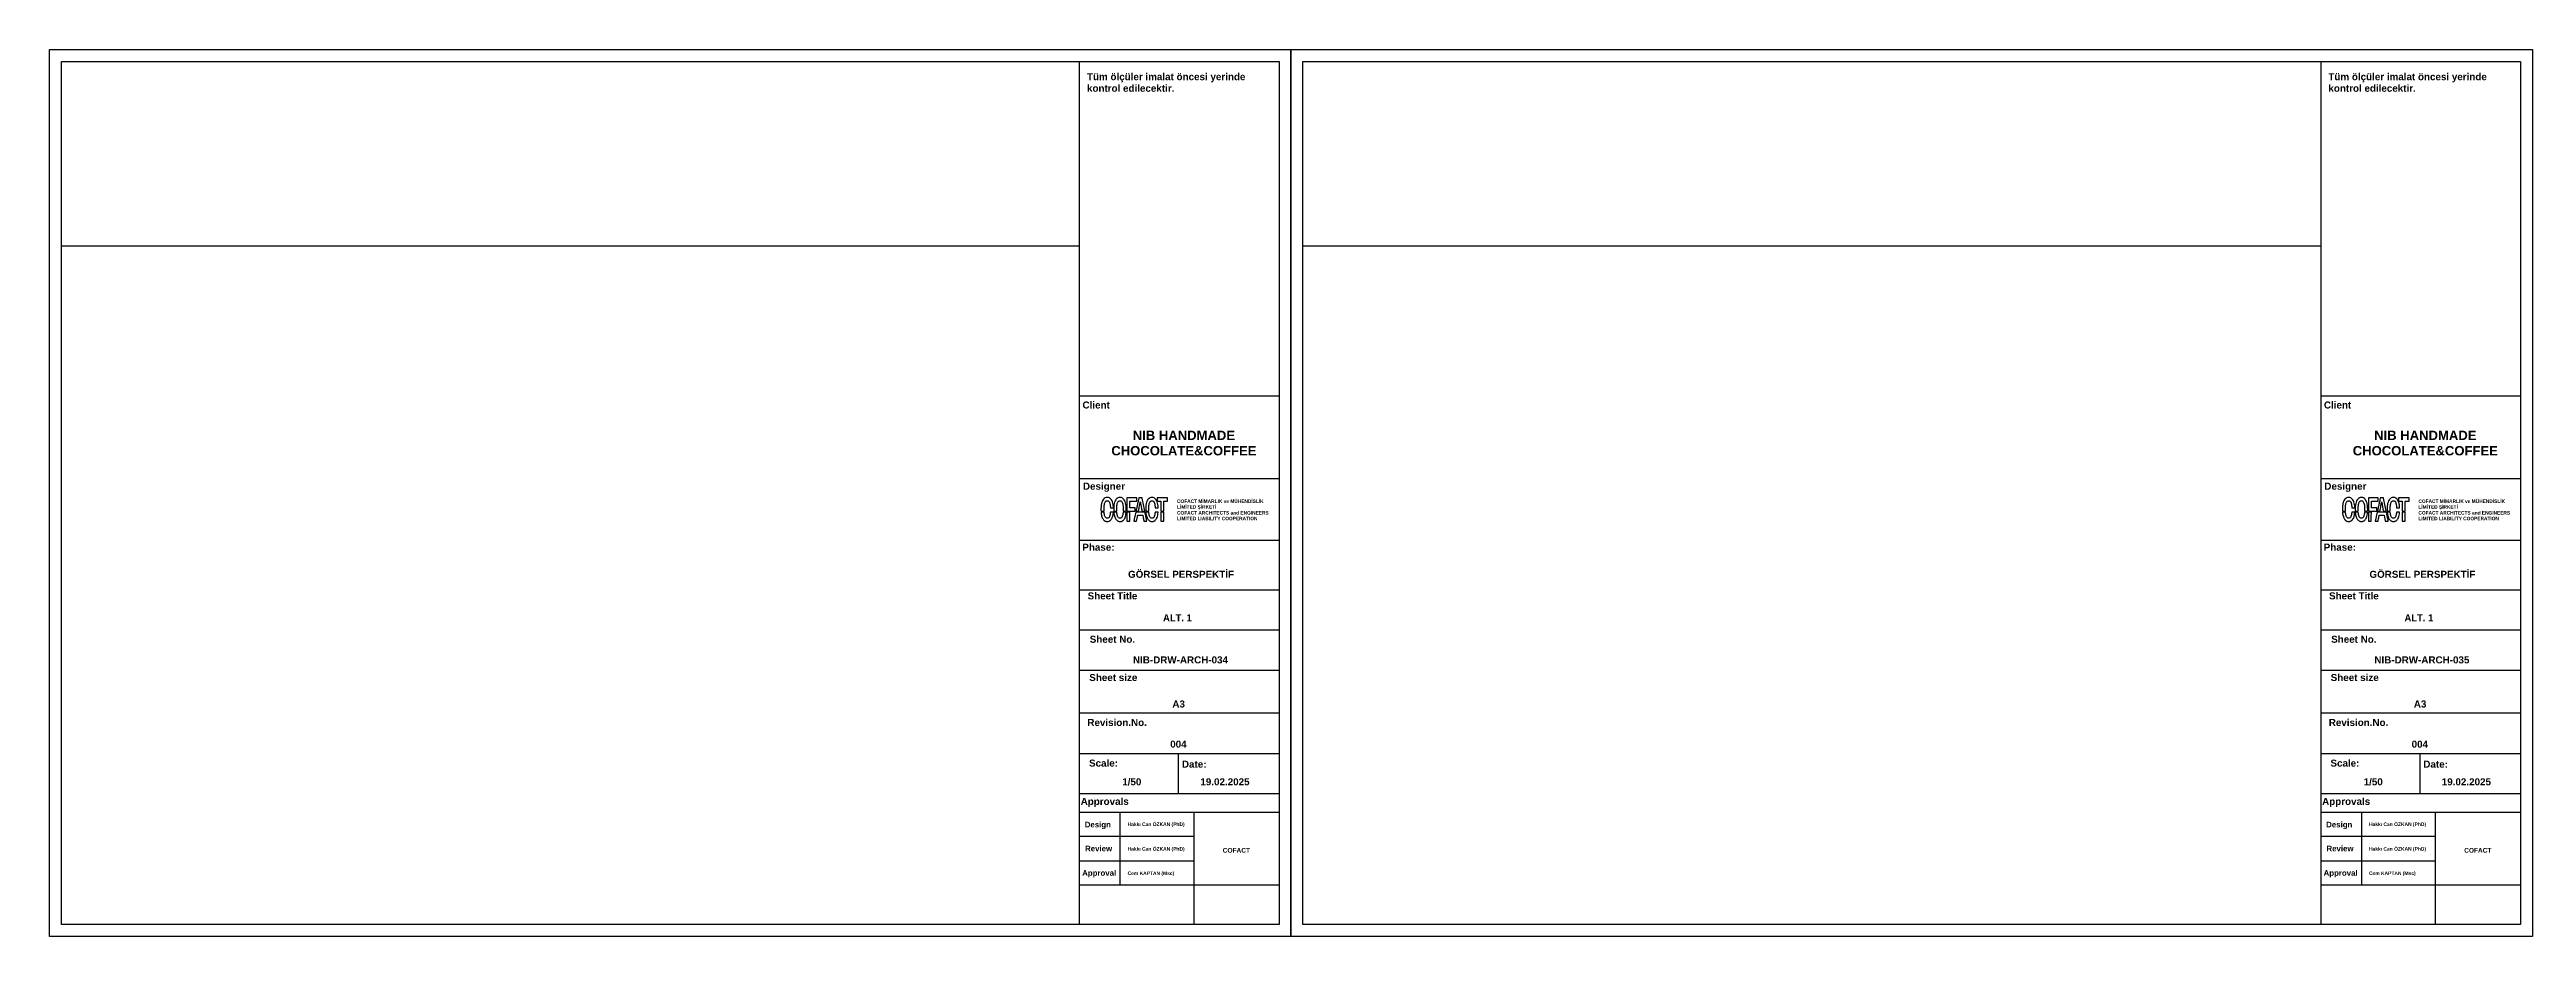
# Model space of a CAD drawing. Header units: millimetres. Extents: x 933584 to 974011, y 4545988 to 4553664.
# Drawn here: x 946711 to 950901, y 4546464 to 4547964 of the extents above; entities that cross this region are included whole.
import ezdxf

# ---------------------------------------------------------------- set-up
doc = ezdxf.new("R2010")
doc.units = ezdxf.units.MM
doc.layers.get('0').update_dxf_attribs({"color": 255})
doc.styles.add('Century Gothic_B_3', font='GOTHICB.TTF', dxfattribs={"height": 4})
picture_1 = doc.add_image_def('image1.png', size_in_pixel=(2560, 1707))
picture_2 = doc.add_image_def('image2.png', size_in_pixel=(2560, 1707))

msp = doc.modelspace()

# ---------------------------------------------------------------- linework, layer by layer
at = {"color": 0}
for p, q in [((948791.47, 4547377.52), (948453.42, 4547377.52)), ((948791.47, 4547377.52), (948453.42, 4547377.52)), ((950891.47, 4547377.52), (950553.42, 4547377.52)), ((950891.47, 4547377.52), (950553.42, 4547377.52)), ((948791.47, 4547237.54), (948453.42, 4547237.54)), ((948791.47, 4547237.54), (948453.42, 4547237.54)), ((948791.47, 4547237.54), (948453.42, 4547237.54)), ((948791.47, 4547237.54), (948453.42, 4547237.54)), ((950891.47, 4547237.54), (950553.42, 4547237.54)), ((950891.47, 4547237.54), (950553.42, 4547237.54)), ((950891.47, 4547237.54), (950553.42, 4547237.54)), ((950891.47, 4547237.54), (950553.42, 4547237.54)), ((948791.47, 4547133.48), (948453.42, 4547133.48)), ((950891.47, 4547133.48), (950553.42, 4547133.48)), ((948453.42, 4547050.2), (948791.47, 4547050.2)), ((950553.42, 4547050.2), (950891.47, 4547050.2)), ((948791.47, 4546981.8), (948453.42, 4546981.8)), ((950891.47, 4546981.8), (950553.42, 4546981.8)), ((948791.47, 4546913.84), (948453.42, 4546913.84)), ((950891.47, 4546913.84), (950553.42, 4546913.84)), ((948791.47, 4546841.62), (948453.42, 4546841.62)), ((950891.47, 4546841.62), (950553.42, 4546841.62)), ((948791.47, 4546772.61), (948453.42, 4546772.61)), ((948620.89, 4546772.61), (948620.89, 4546704.89)), ((950891.47, 4546772.61), (950553.42, 4546772.61)), ((950720.89, 4546772.61), (950720.89, 4546704.89)), ((948791.47, 4546704.89), (948453.42, 4546704.89)), ((950891.47, 4546704.89), (950553.42, 4546704.89)), ((948791.47, 4546673.56), (948453.42, 4546673.56)), ((948522.27, 4546673.56), (948522.27, 4546550.8)), ((948647.26, 4546673.56), (948647.26, 4546599.96)), ((950891.47, 4546673.56), (950553.42, 4546673.56)), ((950622.27, 4546673.56), (950622.27, 4546550.8)), ((950747.26, 4546673.56), (950747.26, 4546599.96)), ((948453.42, 4546633.42), (948647.26, 4546633.42)), ((950553.42, 4546633.42), (950747.26, 4546633.42)), ((948453.42, 4546591.71), (948647.26, 4546591.71)), ((948647.26, 4546599.96), (948647.26, 4546483.84)), ((950553.42, 4546591.71), (950747.26, 4546591.71)), ((950747.26, 4546599.96), (950747.26, 4546483.84)), ((948791.47, 4546550.8), (948453.42, 4546550.8)), ((950891.47, 4546550.8), (950553.42, 4546550.8))]:
    msp.add_line(p, q, dxfattribs=at)
for points in [[(946711.47, 4547963.85), (948811.47, 4547963.85), (948811.47, 4546463.85), (946711.47, 4546463.85)], [(948811.47, 4547963.85), (950911.47, 4547963.85), (950911.47, 4546463.85), (948811.47, 4546463.85)], [(946731.47, 4547943.85), (948791.47, 4547943.85), (948791.47, 4546483.85), (946731.47, 4546483.85)], [(948831.47, 4547943.85), (950891.47, 4547943.85), (950891.47, 4546483.85), (948831.47, 4546483.85)], [(948534.1, 4547194.48), (948534.1, 4547183.34), (948541.16, 4547183.34), (948548.22, 4547183.34), (948548.22, 4547185.98), (948548.22, 4547188.61), (948543.64, 4547188.61), (948539.07, 4547188.61), (948539.07, 4547194.43), (948539.07, 4547200.24), (948544.79, 4547200.24), (948550.5, 4547200.24), (948550.5, 4547202.93), (948550.5, 4547205.61), (948542.3, 4547205.61), (948534.1, 4547205.61)], [(948584.91, 4547202.78), (948584.91, 4547199.95), (948588.14, 4547199.95), (948591.37, 4547199.95), (948591.37, 4547191.64), (948591.37, 4547183.34), (948593.86, 4547183.34), (948596.34, 4547183.34), (948596.34, 4547191.64), (948596.34, 4547199.95), (948599.62, 4547199.95), (948602.9, 4547199.95), (948602.9, 4547202.78), (948602.9, 4547205.61), (948593.91, 4547205.61), (948584.91, 4547205.61)], [(950634.1, 4547194.48), (950634.1, 4547183.34), (950641.16, 4547183.34), (950648.22, 4547183.34), (950648.22, 4547185.98), (950648.22, 4547188.61), (950643.64, 4547188.61), (950639.07, 4547188.61), (950639.07, 4547194.43), (950639.07, 4547200.24), (950644.79, 4547200.24), (950650.5, 4547200.24), (950650.5, 4547202.93), (950650.5, 4547205.61), (950642.3, 4547205.61), (950634.1, 4547205.61)], [(950684.91, 4547202.78), (950684.91, 4547199.95), (950688.14, 4547199.95), (950691.37, 4547199.95), (950691.37, 4547191.64), (950691.37, 4547183.34), (950693.86, 4547183.34), (950696.34, 4547183.34), (950696.34, 4547191.64), (950696.34, 4547199.95), (950699.62, 4547199.95), (950702.9, 4547199.95), (950702.9, 4547202.78), (950702.9, 4547205.61), (950693.91, 4547205.61), (950684.91, 4547205.61)], [(948534.1, 4547173.84), (948534.1, 4547166.34), (948536.56, 4547166.36), (948539.02, 4547166.39), (948539.04, 4547173.87), (948539.07, 4547181.35), (948536.58, 4547181.35), (948534.1, 4547181.35)], [(948591.39, 4547173.87), (948591.42, 4547166.39), (948593.88, 4547166.36), (948596.34, 4547166.33), (948596.34, 4547173.84), (948596.34, 4547181.35), (948593.86, 4547181.35), (948591.37, 4547181.35)], [(950634.1, 4547173.84), (950634.1, 4547166.34), (950636.56, 4547166.36), (950639.02, 4547166.39), (950639.04, 4547173.87), (950639.07, 4547181.35), (950636.58, 4547181.35), (950634.1, 4547181.35)], [(950691.39, 4547173.87), (950691.42, 4547166.39), (950693.88, 4547166.36), (950696.34, 4547166.33), (950696.34, 4547173.84), (950696.34, 4547181.35), (950693.86, 4547181.35), (950691.37, 4547181.35)]]:
    msp.add_lwpolyline(points, close=True, dxfattribs=at)
for points in [[(948453.42, 4547943.86), (948453.42, 4546483.85)], [(950553.42, 4547943.86), (950553.42, 4546483.85)]]:
    msp.add_lwpolyline(points, dxfattribs=at)
for points in [[(948498.75, 4547206.1, 0.11064), (948495.65, 4547204.6, 0.089568), (948493.2, 4547201.82, 0.069833), (948491.45, 4547197.7, 0.037138), (948490.4, 4547192.26, 0.013582), (948490.25, 4547190.61, 0.005436), (948490.14, 4547188.34, 0.005261), (948490.08, 4547186.12, 0.017635), (948490.1, 4547184.66), (948490.17, 4547183.34), (948492.72, 4547183.34), (948495.27, 4547183.34), (948495.28, 4547186.35, -0.01557), (948495.44, 4547190.77, -0.027157), (948495.88, 4547194.4, -0.033018), (948496.57, 4547197.25, -0.079442), (948497.55, 4547199.19, -0.009072), (948497.84, 4547199.58, -0.030827), (948498.05, 4547199.82, -0.031813), (948498.29, 4547200.03, -0.010138), (948498.67, 4547200.31, -0.089655), (948499.42, 4547200.67, -0.05192), (948500.42, 4547200.83, -0.051218), (948501.44, 4547200.78, -0.076363), (948502.3, 4547200.51, -0.070873), (948503.1, 4547199.97, -0.052254), (948503.81, 4547199.17, -0.046256), (948504.42, 4547198.14, -0.033841), (948504.9, 4547196.91, -0.02482), (948505.26, 4547195.51, -0.012371), (948505.59, 4547193.71, -0.011745), (948505.85, 4547191.72, -0.011909), (948506.02, 4547189.73), (948506.09, 4547188.61), (948508.66, 4547188.61), (948511.23, 4547188.61), (948511.23, 4547189.03, 0.020953), (948511.19, 4547189.94, 0.004455), (948511.04, 4547191.52, 0.00493), (948510.86, 4547193.14, 0.011284), (948510.68, 4547194.37, 0.038093), (948509.55, 4547198.88, 0.067383), (948507.87, 4547202.32, 0.083303), (948505.64, 4547204.69, 0.099908), (948502.89, 4547206.02, 0.02201), (948502.45, 4547206.11, 0.020762), (948501.99, 4547206.17, 0.015695), (948501.43, 4547206.2, 0.005906), (948500.65, 4547206.2, 0.00548), (948500.04, 4547206.19, 0.006399), (948499.47, 4547206.17, 0.005718), (948498.99, 4547206.13, 0.038226)], [(948520.33, 4547206.1, 0.105194), (948517.36, 4547204.7, 0.087054), (948514.98, 4547202.14, 0.069549), (948513.23, 4547198.38, 0.038701), (948512.13, 4547193.43, 0.014261), (948511.89, 4547191.35, 0.008448), (948511.72, 4547188.85, 0.008433), (948511.64, 4547186.42, 0.018733), (948511.68, 4547184.57), (948511.75, 4547183.34), (948514.3, 4547183.34), (948516.85, 4547183.34), (948516.86, 4547186.35, -0.01557), (948517.01, 4547190.77, -0.027157), (948517.45, 4547194.4, -0.033018), (948518.15, 4547197.25, -0.079442), (948519.12, 4547199.19, -0.009072), (948519.42, 4547199.58, -0.030827), (948519.63, 4547199.82, -0.031813), (948519.87, 4547200.03, -0.010138), (948520.25, 4547200.31, -0.089655), (948521, 4547200.67, -0.05192), (948521.99, 4547200.83, -0.051218), (948523.02, 4547200.78, -0.076363), (948523.88, 4547200.51, -0.136443), (948525.39, 4547199.17, -0.067108), (948526.49, 4547196.83, -0.045937), (948527.23, 4547193.38, -0.018323), (948527.64, 4547188.56, -0.004967), (948527.68, 4547187.58, -0.003937), (948527.7, 4547186.52, -0.00398), (948527.71, 4547185.53, -0.009912), (948527.69, 4547184.81), (948527.63, 4547183.34), (948530.2, 4547183.34), (948532.78, 4547183.34), (948532.84, 4547184.61, 0.018366), (948532.87, 4547186.77, 0.009634), (948532.76, 4547189.46, 0.009631), (948532.55, 4547192.16, 0.017297), (948532.25, 4547194.36, 0.038062), (948531.13, 4547198.88, 0.067387), (948529.45, 4547202.32, 0.08333), (948527.22, 4547204.69, 0.099909), (948524.46, 4547206.02, 0.02201), (948524.02, 4547206.11, 0.020762), (948523.57, 4547206.17, 0.015695), (948523.01, 4547206.2, 0.005906), (948522.22, 4547206.2, 0.00548), (948521.62, 4547206.19, 0.006399), (948521.05, 4547206.17, 0.005718), (948520.57, 4547206.13, 0.038226)], [(948556.52, 4547199.03, 0.0000105), (948557.88, 4547191.73, 0.000084), (948559.08, 4547185.3, 0.003215), (948559.36, 4547183.86), (948559.47, 4547183.34), (948561.85, 4547183.34, 0.001355), (948562.76, 4547183.34, 0.00226), (948563.53, 4547183.35, 0.000206), (948564.21, 4547183.36, 0.409743), (948564.23, 4547183.38, 0.049641), (948564.22, 4547183.44, 0.000001), (948562.04, 4547194.29, 0.000006), (948559.89, 4547204.97, 0.007694), (948559.8, 4547205.39), (948559.75, 4547205.61), (948556.99, 4547205.61), (948554.23, 4547205.61), (948553.51, 4547202.31, -0.000077), (948552.13, 4547195.94, -0.000085), (948550.8, 4547189.78, -0.000009), (948549.51, 4547183.86, -0.006923), (948549.44, 4547183.57), (948549.39, 4547183.34), (948553.6, 4547183.34, 0.0001427), (948553.89, 4547184.92, 0.00034), (948554.15, 4547186.29, 0.000221), (948554.44, 4547187.87, -0.000266), (948555.27, 4547192.37, -0.000578), (948555.92, 4547195.83, -0.0000869)], [(948574.42, 4547206.1, 0.105194), (948571.45, 4547204.7, 0.087054), (948569.07, 4547202.14, 0.069549), (948567.32, 4547198.38, 0.038701), (948566.22, 4547193.43, 0.014261), (948565.99, 4547191.35, 0.008448), (948565.82, 4547188.85, 0.008433), (948565.73, 4547186.42, 0.018733), (948565.77, 4547184.57), (948565.84, 4547183.34), (948568.39, 4547183.34), (948570.94, 4547183.34), (948570.95, 4547186.35, -0.01557), (948571.1, 4547190.76, -0.027157), (948571.54, 4547194.4, -0.033018), (948572.24, 4547197.25, -0.079442), (948573.21, 4547199.19, -0.009072), (948573.51, 4547199.58, -0.030827), (948573.72, 4547199.82, -0.031813), (948573.96, 4547200.03, -0.010138), (948574.34, 4547200.31, -0.089655), (948575.09, 4547200.67, -0.05192), (948576.09, 4547200.83, -0.051218), (948577.11, 4547200.78, -0.076363), (948577.97, 4547200.51, -0.070873), (948578.77, 4547199.97, -0.052254), (948579.48, 4547199.17, -0.046256), (948580.08, 4547198.14, -0.033841), (948580.56, 4547196.91, -0.02482), (948580.93, 4547195.51, -0.012371), (948581.26, 4547193.71, -0.011745), (948581.52, 4547191.72, -0.011909), (948581.69, 4547189.73), (948581.75, 4547188.61), (948584.32, 4547188.61), (948586.9, 4547188.61), (948586.9, 4547189.03, 0.020953), (948586.86, 4547189.94, 0.004455), (948586.71, 4547191.52, 0.00493), (948586.52, 4547193.14, 0.011284), (948586.34, 4547194.37, 0.038093), (948585.22, 4547198.88, 0.067383), (948583.54, 4547202.32, 0.083303), (948581.31, 4547204.69, 0.099908), (948578.55, 4547206.02, 0.02201), (948578.11, 4547206.11, 0.020762), (948577.66, 4547206.17, 0.015695), (948577.1, 4547206.2, 0.005906), (948576.32, 4547206.2, 0.00548), (948575.71, 4547206.19, 0.006399), (948575.14, 4547206.17, 0.005718), (948574.66, 4547206.13, 0.038226)], [(950598.75, 4547206.1, 0.11064), (950595.65, 4547204.6, 0.089568), (950593.2, 4547201.82, 0.069833), (950591.45, 4547197.7, 0.037138), (950590.4, 4547192.26, 0.013582), (950590.25, 4547190.61, 0.005436), (950590.14, 4547188.34, 0.005261), (950590.08, 4547186.12, 0.017635), (950590.1, 4547184.66), (950590.17, 4547183.34), (950592.72, 4547183.34), (950595.27, 4547183.34), (950595.28, 4547186.35, -0.01557), (950595.44, 4547190.77, -0.027157), (950595.88, 4547194.4, -0.033018), (950596.57, 4547197.25, -0.079442), (950597.55, 4547199.19, -0.009072), (950597.84, 4547199.58, -0.030827), (950598.05, 4547199.82, -0.031813), (950598.29, 4547200.03, -0.010138), (950598.67, 4547200.31, -0.089655), (950599.42, 4547200.67, -0.05192), (950600.42, 4547200.83, -0.051218), (950601.44, 4547200.78, -0.076363), (950602.3, 4547200.51, -0.070873), (950603.1, 4547199.97, -0.052254), (950603.81, 4547199.17, -0.046256), (950604.42, 4547198.14, -0.033841), (950604.9, 4547196.91, -0.02482), (950605.26, 4547195.51, -0.012371), (950605.59, 4547193.71, -0.011745), (950605.85, 4547191.72, -0.011909), (950606.02, 4547189.73), (950606.09, 4547188.61), (950608.66, 4547188.61), (950611.23, 4547188.61), (950611.23, 4547189.03, 0.020953), (950611.19, 4547189.94, 0.004455), (950611.04, 4547191.52, 0.00493), (950610.86, 4547193.14, 0.011284), (950610.68, 4547194.37, 0.038093), (950609.55, 4547198.88, 0.067383), (950607.87, 4547202.32, 0.083303), (950605.64, 4547204.69, 0.099908), (950602.89, 4547206.02, 0.02201), (950602.45, 4547206.11, 0.020762), (950601.99, 4547206.17, 0.015695), (950601.43, 4547206.2, 0.005906), (950600.65, 4547206.2, 0.00548), (950600.04, 4547206.19, 0.006399), (950599.47, 4547206.17, 0.005718), (950598.99, 4547206.13, 0.038226)], [(950620.33, 4547206.1, 0.105194), (950617.36, 4547204.7, 0.087054), (950614.98, 4547202.14, 0.069549), (950613.23, 4547198.38, 0.038701), (950612.13, 4547193.43, 0.014261), (950611.89, 4547191.35, 0.008448), (950611.72, 4547188.85, 0.008433), (950611.64, 4547186.42, 0.018733), (950611.68, 4547184.57), (950611.75, 4547183.34), (950614.3, 4547183.34), (950616.85, 4547183.34), (950616.86, 4547186.35, -0.01557), (950617.01, 4547190.77, -0.027157), (950617.45, 4547194.4, -0.033018), (950618.15, 4547197.25, -0.079442), (950619.12, 4547199.19, -0.009072), (950619.42, 4547199.58, -0.030827), (950619.63, 4547199.82, -0.031813), (950619.87, 4547200.03, -0.010138), (950620.25, 4547200.31, -0.089655), (950621, 4547200.67, -0.05192), (950621.99, 4547200.83, -0.051218), (950623.02, 4547200.78, -0.076363), (950623.88, 4547200.51, -0.136443), (950625.39, 4547199.17, -0.067108), (950626.49, 4547196.83, -0.045937), (950627.23, 4547193.38, -0.018323), (950627.64, 4547188.56, -0.004967), (950627.68, 4547187.58, -0.003937), (950627.7, 4547186.52, -0.00398), (950627.71, 4547185.53, -0.009912), (950627.69, 4547184.81), (950627.63, 4547183.34), (950630.2, 4547183.34), (950632.78, 4547183.34), (950632.84, 4547184.61, 0.018366), (950632.87, 4547186.77, 0.009634), (950632.76, 4547189.46, 0.009631), (950632.55, 4547192.16, 0.017297), (950632.25, 4547194.36, 0.038062), (950631.13, 4547198.88, 0.067387), (950629.45, 4547202.32, 0.08333), (950627.22, 4547204.69, 0.099909), (950624.46, 4547206.02, 0.02201), (950624.02, 4547206.11, 0.020762), (950623.57, 4547206.17, 0.015695), (950623.01, 4547206.2, 0.005906), (950622.22, 4547206.2, 0.00548), (950621.62, 4547206.19, 0.006399), (950621.05, 4547206.17, 0.005718), (950620.57, 4547206.13, 0.038226)], [(950656.52, 4547199.03, 0.0000105), (950657.88, 4547191.73, 0.000084), (950659.08, 4547185.3, 0.003215), (950659.36, 4547183.86), (950659.47, 4547183.34), (950661.85, 4547183.34, 0.001355), (950662.76, 4547183.34, 0.00226), (950663.53, 4547183.35, 0.000206), (950664.21, 4547183.36, 0.409743), (950664.23, 4547183.38, 0.049641), (950664.22, 4547183.44, 0.000001), (950662.04, 4547194.29, 0.000006), (950659.89, 4547204.97, 0.007694), (950659.8, 4547205.39), (950659.75, 4547205.61), (950656.99, 4547205.61), (950654.23, 4547205.61), (950653.51, 4547202.31, -0.000077), (950652.13, 4547195.94, -0.000085), (950650.8, 4547189.78, -0.000009), (950649.51, 4547183.86, -0.006923), (950649.44, 4547183.57), (950649.39, 4547183.34), (950653.6, 4547183.34, 0.0001427), (950653.89, 4547184.92, 0.00034), (950654.15, 4547186.29, 0.000221), (950654.44, 4547187.87, -0.000266), (950655.27, 4547192.37, -0.000578), (950655.92, 4547195.83, -0.0000869)], [(950674.42, 4547206.1, 0.105194), (950671.45, 4547204.7, 0.087054), (950669.07, 4547202.14, 0.069549), (950667.32, 4547198.38, 0.038701), (950666.22, 4547193.43, 0.014261), (950665.99, 4547191.35, 0.008448), (950665.82, 4547188.85, 0.008433), (950665.73, 4547186.42, 0.018733), (950665.77, 4547184.57), (950665.84, 4547183.34), (950668.39, 4547183.34), (950670.94, 4547183.34), (950670.95, 4547186.35, -0.01557), (950671.1, 4547190.76, -0.027157), (950671.54, 4547194.4, -0.033018), (950672.24, 4547197.25, -0.079442), (950673.21, 4547199.19, -0.009072), (950673.51, 4547199.58, -0.030827), (950673.72, 4547199.82, -0.031813), (950673.96, 4547200.03, -0.010138), (950674.34, 4547200.31, -0.089655), (950675.09, 4547200.67, -0.05192), (950676.09, 4547200.83, -0.051218), (950677.11, 4547200.78, -0.076363), (950677.97, 4547200.51, -0.070873), (950678.77, 4547199.97, -0.052254), (950679.48, 4547199.17, -0.046256), (950680.08, 4547198.14, -0.033841), (950680.56, 4547196.91, -0.02482), (950680.93, 4547195.51, -0.012371), (950681.26, 4547193.71, -0.011745), (950681.52, 4547191.72, -0.011909), (950681.69, 4547189.73), (950681.75, 4547188.61), (950684.32, 4547188.61), (950686.9, 4547188.61), (950686.9, 4547189.03, 0.020953), (950686.86, 4547189.94, 0.004455), (950686.71, 4547191.52, 0.00493), (950686.52, 4547193.14, 0.011284), (950686.34, 4547194.37, 0.038093), (950685.22, 4547198.88, 0.067383), (950683.54, 4547202.32, 0.083303), (950681.31, 4547204.69, 0.099908), (950678.55, 4547206.02, 0.02201), (950678.11, 4547206.11, 0.020762), (950677.66, 4547206.17, 0.015695), (950677.1, 4547206.2, 0.005906), (950676.32, 4547206.2, 0.00548), (950675.71, 4547206.19, 0.006399), (950675.14, 4547206.17, 0.005718), (950674.66, 4547206.13, 0.038226)], [(948490.3, 4547180.63, 0.025038), (948490.86, 4547176.68, 0.036131), (948491.79, 4547173.27, 0.041565), (948493.04, 4547170.46, 0.063352), (948494.62, 4547168.3, 0.028049), (948495.43, 4547167.53, 0.034689), (948496.27, 4547166.91, 0.034905), (948497.18, 4547166.42, 0.029004), (948498.2, 4547166.03, 0.021923), (948498.68, 4547165.9, 0.031789), (948499.12, 4547165.83, 0.019677), (948499.69, 4547165.8, 0.003659), (948500.74, 4547165.79, 0.003627), (948501.78, 4547165.8, 0.019229), (948502.35, 4547165.83, 0.031747), (948502.77, 4547165.9, 0.024514), (948503.22, 4547166.02, 0.035022), (948504.4, 4547166.5, 0.037328), (948505.46, 4547167.12, 0.037367), (948506.42, 4547167.9, 0.035245), (948507.28, 4547168.83, 0.053473), (948508.66, 4547171, 0.03772), (948509.75, 4547173.68, 0.032588), (948510.56, 4547176.9, 0.021334), (948511.08, 4547180.68), (948511.14, 4547181.35), (948508.56, 4547181.35), (948505.97, 4547181.35), (948505.91, 4547180.68, -0.0074), (948505.81, 4547179.71, -0.005344), (948505.66, 4547178.63, -0.005411), (948505.5, 4547177.6, -0.010609), (948505.34, 4547176.78, -0.034422), (948504.64, 4547174.32, -0.07643), (948503.72, 4547172.62, -0.102726), (948502.52, 4547171.59, -0.109019), (948501.04, 4547171.14, -0.095932), (948499.43, 4547171.33, -0.113527), (948498.11, 4547172.11, -0.092498), (948497.08, 4547173.53, -0.04608), (948496.31, 4547175.63, -0.017297), (948496.02, 4547176.92, -0.007909), (948495.72, 4547178.63, -0.007223), (948495.48, 4547180.29, -0.03219), (948495.42, 4547181.26, 0.402781), (948495.38, 4547181.3, 0.001238), (948494.67, 4547181.33, 0.005463), (948493.83, 4547181.35, 0.003096), (948492.82, 4547181.35), (948490.23, 4547181.35)], [(948511.87, 4547180.63, 0.025038), (948512.44, 4547176.68, 0.036131), (948513.36, 4547173.27, 0.041565), (948514.62, 4547170.46, 0.063352), (948516.19, 4547168.3, 0.047265), (948517.59, 4547167.07, 0.06438), (948519.06, 4547166.27, 0.06177), (948520.73, 4547165.86, 0.039412), (948522.73, 4547165.77, 0.027569), (948524.15, 4547165.9, 0.048064), (948525.3, 4547166.18, 0.049711), (948526.35, 4547166.67, 0.031882), (948527.45, 4547167.43, 0.081131), (948529.37, 4547169.51, 0.052129), (948530.88, 4547172.42, 0.043307), (948531.98, 4547176.15, 0.026621), (948532.66, 4547180.68), (948532.72, 4547181.35), (948530.14, 4547181.35), (948527.55, 4547181.35), (948527.49, 4547180.68, -0.0074), (948527.38, 4547179.71, -0.005344), (948527.24, 4547178.63, -0.005411), (948527.07, 4547177.6, -0.010609), (948526.92, 4547176.78, -0.034422), (948526.22, 4547174.32, -0.07643), (948525.29, 4547172.62, -0.102726), (948524.1, 4547171.59, -0.109019), (948522.62, 4547171.14, -0.095932), (948521.01, 4547171.33, -0.113527), (948519.69, 4547172.1, -0.092498), (948518.66, 4547173.53, -0.04608), (948517.89, 4547175.63, -0.017297), (948517.6, 4547176.92, -0.007909), (948517.3, 4547178.63, -0.007223), (948517.06, 4547180.29, -0.03219), (948517, 4547181.26, 0.402781), (948516.96, 4547181.3, 0.001238), (948516.24, 4547181.33, 0.005463), (948515.41, 4547181.35, 0.003096), (948514.4, 4547181.35), (948511.8, 4547181.35)], [(948567.66, 4547166.34, 0.0000231), (948566.17, 4547173.77, 0.000048), (948564.77, 4547180.73, 0.022716), (948564.66, 4547181.18, 0.319618), (948564.52, 4547181.29, 0.005635), (948563.47, 4547181.33, 0.005119), (948561.64, 4547181.35, 0.000404), (948556.79, 4547181.35), (948548.96, 4547181.35), (948547.38, 4547174.02, -0.000063), (948546.77, 4547171.2, -0.000102), (948546.25, 4547168.79, -0.000015), (948545.78, 4547166.65, -0.0154076), (948545.7, 4547166.33), (948550.44, 4547166.39), (948551.31, 4547171.11, -0.000258), (948551.65, 4547172.94, -0.000401), (948551.95, 4547174.51, -0.000111), (948552.21, 4547175.88, -0.013635), (948552.24, 4547176.06), (948552.3, 4547176.28), (948556.55, 4547176.28), (948560.79, 4547176.28), (948561.43, 4547172.88, 0.000154), (948561.69, 4547171.46, 0.000145), (948561.96, 4547170.01, 0.000144), (948562.2, 4547168.73, 0.000507), (948562.36, 4547167.9), (948562.66, 4547166.34)], [(948565.96, 4547180.63, 0.025038), (948566.53, 4547176.68, 0.036131), (948567.45, 4547173.27, 0.041565), (948568.71, 4547170.46, 0.063352), (948570.28, 4547168.3, 0.047265), (948571.68, 4547167.07, 0.06438), (948573.15, 4547166.27, 0.06177), (948574.82, 4547165.86, 0.039412), (948576.83, 4547165.77, 0.027569), (948578.25, 4547165.9, 0.048064), (948579.39, 4547166.18, 0.049711), (948580.44, 4547166.67, 0.031882), (948581.54, 4547167.43, 0.081131), (948583.46, 4547169.51, 0.052129), (948584.97, 4547172.42, 0.043307), (948586.07, 4547176.15, 0.026621), (948586.75, 4547180.68), (948586.81, 4547181.35), (948584.23, 4547181.35), (948581.64, 4547181.35), (948581.58, 4547180.68, -0.0074), (948581.47, 4547179.71, -0.005344), (948581.33, 4547178.63, -0.005411), (948581.17, 4547177.6, -0.010609), (948581.01, 4547176.78, -0.034422), (948580.31, 4547174.32, -0.07643), (948579.38, 4547172.62, -0.102726), (948578.19, 4547171.59, -0.109019), (948576.71, 4547171.14, -0.095932), (948575.1, 4547171.33, -0.113527), (948573.78, 4547172.1, -0.092498), (948572.75, 4547173.53, -0.04608), (948571.98, 4547175.63, -0.017297), (948571.69, 4547176.92, -0.007909), (948571.39, 4547178.63, -0.007223), (948571.15, 4547180.29, -0.03219), (948571.09, 4547181.26, 0.402781), (948571.05, 4547181.3, 0.001238), (948570.34, 4547181.33, 0.005463), (948569.5, 4547181.35, 0.003096), (948568.49, 4547181.35), (948565.9, 4547181.35)], [(950590.3, 4547180.63, 0.025038), (950590.86, 4547176.68, 0.036131), (950591.79, 4547173.27, 0.041565), (950593.04, 4547170.46, 0.063352), (950594.62, 4547168.3, 0.028049), (950595.43, 4547167.53, 0.034689), (950596.27, 4547166.91, 0.034905), (950597.18, 4547166.42, 0.029004), (950598.2, 4547166.03, 0.021923), (950598.68, 4547165.9, 0.031789), (950599.12, 4547165.83, 0.019677), (950599.69, 4547165.8, 0.003659), (950600.74, 4547165.79, 0.003627), (950601.78, 4547165.8, 0.019229), (950602.35, 4547165.83, 0.031747), (950602.77, 4547165.9, 0.024514), (950603.22, 4547166.02, 0.035022), (950604.4, 4547166.5, 0.037328), (950605.46, 4547167.12, 0.037367), (950606.42, 4547167.9, 0.035245), (950607.28, 4547168.83, 0.053473), (950608.66, 4547171, 0.03772), (950609.75, 4547173.68, 0.032588), (950610.56, 4547176.9, 0.021334), (950611.08, 4547180.68), (950611.14, 4547181.35), (950608.56, 4547181.35), (950605.97, 4547181.35), (950605.91, 4547180.68, -0.0074), (950605.81, 4547179.71, -0.005344), (950605.66, 4547178.63, -0.005411), (950605.5, 4547177.6, -0.010609), (950605.34, 4547176.78, -0.034422), (950604.64, 4547174.32, -0.07643), (950603.72, 4547172.62, -0.102726), (950602.52, 4547171.59, -0.109019), (950601.04, 4547171.14, -0.095932), (950599.43, 4547171.33, -0.113527), (950598.11, 4547172.11, -0.092498), (950597.08, 4547173.53, -0.04608), (950596.31, 4547175.63, -0.017297), (950596.02, 4547176.92, -0.007909), (950595.72, 4547178.63, -0.007223), (950595.48, 4547180.29, -0.03219), (950595.42, 4547181.26, 0.402781), (950595.38, 4547181.3, 0.001238), (950594.67, 4547181.33, 0.005463), (950593.83, 4547181.35, 0.003096), (950592.82, 4547181.35), (950590.23, 4547181.35)], [(950611.87, 4547180.63, 0.025038), (950612.44, 4547176.68, 0.036131), (950613.36, 4547173.27, 0.041565), (950614.62, 4547170.46, 0.063352), (950616.19, 4547168.3, 0.047265), (950617.59, 4547167.07, 0.06438), (950619.06, 4547166.27, 0.06177), (950620.73, 4547165.86, 0.039412), (950622.73, 4547165.77, 0.027569), (950624.15, 4547165.9, 0.048064), (950625.3, 4547166.18, 0.049711), (950626.35, 4547166.67, 0.031882), (950627.45, 4547167.43, 0.081131), (950629.37, 4547169.51, 0.052129), (950630.88, 4547172.42, 0.043307), (950631.98, 4547176.15, 0.026621), (950632.66, 4547180.68), (950632.72, 4547181.35), (950630.14, 4547181.35), (950627.55, 4547181.35), (950627.49, 4547180.68, -0.0074), (950627.38, 4547179.71, -0.005344), (950627.24, 4547178.63, -0.005411), (950627.07, 4547177.6, -0.010609), (950626.92, 4547176.78, -0.034422), (950626.22, 4547174.32, -0.07643), (950625.29, 4547172.62, -0.102726), (950624.1, 4547171.59, -0.109019), (950622.62, 4547171.14, -0.095932), (950621.01, 4547171.33, -0.113527), (950619.69, 4547172.1, -0.092498), (950618.66, 4547173.53, -0.04608), (950617.89, 4547175.63, -0.017297), (950617.6, 4547176.92, -0.007909), (950617.3, 4547178.63, -0.007223), (950617.06, 4547180.29, -0.03219), (950617, 4547181.26, 0.402781), (950616.96, 4547181.3, 0.001238), (950616.24, 4547181.33, 0.005463), (950615.41, 4547181.35, 0.003096), (950614.4, 4547181.35), (950611.8, 4547181.35)], [(950667.66, 4547166.34, 0.0000231), (950666.17, 4547173.77, 0.000048), (950664.77, 4547180.73, 0.022716), (950664.66, 4547181.18, 0.319618), (950664.52, 4547181.29, 0.005635), (950663.47, 4547181.33, 0.005119), (950661.64, 4547181.35, 0.000404), (950656.79, 4547181.35), (950648.96, 4547181.35), (950647.38, 4547174.02, -0.000063), (950646.77, 4547171.2, -0.000102), (950646.25, 4547168.79, -0.000015), (950645.78, 4547166.65, -0.0154076), (950645.7, 4547166.33), (950650.44, 4547166.39), (950651.31, 4547171.11, -0.000258), (950651.65, 4547172.94, -0.000401), (950651.95, 4547174.51, -0.000111), (950652.21, 4547175.88, -0.013635), (950652.24, 4547176.06), (950652.3, 4547176.28), (950656.55, 4547176.28), (950660.79, 4547176.28), (950661.43, 4547172.88, 0.000154), (950661.69, 4547171.46, 0.000145), (950661.96, 4547170.01, 0.000144), (950662.2, 4547168.73, 0.000507), (950662.36, 4547167.9), (950662.66, 4547166.34)], [(950665.96, 4547180.63, 0.025038), (950666.53, 4547176.68, 0.036131), (950667.45, 4547173.27, 0.041565), (950668.71, 4547170.46, 0.063352), (950670.28, 4547168.3, 0.047265), (950671.68, 4547167.07, 0.06438), (950673.15, 4547166.27, 0.06177), (950674.82, 4547165.86, 0.039412), (950676.83, 4547165.77, 0.027569), (950678.25, 4547165.9, 0.048064), (950679.39, 4547166.18, 0.049711), (950680.44, 4547166.67, 0.031882), (950681.54, 4547167.43, 0.081131), (950683.46, 4547169.51, 0.052129), (950684.97, 4547172.42, 0.043307), (950686.07, 4547176.15, 0.026621), (950686.75, 4547180.68), (950686.81, 4547181.35), (950684.23, 4547181.35), (950681.64, 4547181.35), (950681.58, 4547180.68, -0.0074), (950681.47, 4547179.71, -0.005344), (950681.33, 4547178.63, -0.005411), (950681.17, 4547177.6, -0.010609), (950681.01, 4547176.78, -0.034422), (950680.31, 4547174.32, -0.07643), (950679.38, 4547172.62, -0.102726), (950678.19, 4547171.59, -0.109019), (950676.71, 4547171.14, -0.095932), (950675.1, 4547171.33, -0.113527), (950673.78, 4547172.1, -0.092498), (950672.75, 4547173.53, -0.04608), (950671.98, 4547175.63, -0.017297), (950671.69, 4547176.92, -0.007909), (950671.39, 4547178.63, -0.007223), (950671.15, 4547180.29, -0.03219), (950671.09, 4547181.26, 0.402781), (950671.05, 4547181.3, 0.001238), (950670.34, 4547181.33, 0.005463), (950669.5, 4547181.35, 0.003096), (950668.49, 4547181.35), (950665.9, 4547181.35)]]:
    msp.add_lwpolyline(points, format="xyb", close=True, dxfattribs=at)

# ---------------------------------------------------------------- texts
at = {"color": 0, "attachment_point": 1, "line_spacing_factor": 0.984502, "style": 'Century Gothic_B_3'}
for s, insert, char_height, width in [('\\pxql;{\\fArial|b1|i0|c0|p34;Tüm ölçüler imalat öncesi yerinde kontrol edilecektir.}', (948466.46, 4547923.88), 11.9034, 324.3298), ('\\pxql;{\\fArial|b1|i0|c0|p34;Tüm ölçüler imalat öncesi yerinde kontrol edilecektir.}', (950566.46, 4547923.88), 11.9034, 324.3298), ('\\pxqr;{\\fArial|b1|i0|c0|p34;Client}', (947916.91, 4547368.66), 11.9034, 588.1338), ('\\pxqr;{\\fArial|b1|i0|c0|p34;Client}', (950016.91, 4547368.66), 11.9034, 588.1338), ('\\pxqc;{\\fArial|b1|i0|c0|p34;NIB HANDMADE CHOCOLATE&COFFEE}', (948466.92, 4547319.26), 15.8192, 326.8702), ('\\pxqc;{\\fArial|b1|i0|c0|p34;NIB HANDMADE CHOCOLATE&COFFEE}', (950566.92, 4547319.26), 15.8192, 326.8702), ('\\pxqr;{\\fArial|b1|i0|c0|p34;Designer}', (947942.59, 4547231.33), 11.9034, 588.1338), ('{\\fFranklin Gothic Medium|b1|i0|c162|p34;COFACT MİMARLIK ve MÜHENDİSLİK}\\P{\\fFranklin Gothic Medium|b1|i0|c162|p34;LİMİTED ŞİRKETİ}', (948618.78, 4547202.86), 5.8729, 228.8091), ('\\pxqr;{\\fArial|b1|i0|c0|p34;Designer}', (950042.59, 4547231.33), 11.9034, 588.1338), ('{\\fFranklin Gothic Medium|b1|i0|c162|p34;COFACT MİMARLIK ve MÜHENDİSLİK}\\P{\\fFranklin Gothic Medium|b1|i0|c162|p34;LİMİTED ŞİRKETİ}', (950718.78, 4547202.86), 5.8729, 228.8091), ('\\pxql;{\\fFranklin Gothic Book|b1|i0|c162|p34;COFACT ARCHITECTS and ENGINEERS\\PLIMITED LIABILITY COOPERATION}', (948618.78, 4547183.27), 5.8729, 228.8091), ('\\pxql;{\\fFranklin Gothic Book|b1|i0|c162|p34;COFACT ARCHITECTS and ENGINEERS\\PLIMITED LIABILITY COOPERATION}', (950718.78, 4547183.27), 5.8729, 228.8091), ('\\pxqr;{\\fArial|b1|i0|c0|p34;Phase:}', (947924.92, 4547128.14), 11.9034, 588.1338), ('\\pxqr;{\\fArial|b1|i0|c0|p34;Phase:}', (950024.92, 4547128.14), 11.9034, 588.1338), ('\\pxqr;{\\fArial|b1|i0|c0|p34;GÖRSEL PERSPEKTİF}', (948126.95, 4547082.3), 11.9034, 588.1338), ('\\pxqr;{\\fArial|b1|i0|c0|p34;GÖRSEL PERSPEKTİF}', (950226.95, 4547082.3), 11.9034, 588.1338), ('\\pxqr;{\\fArial|b1|i0|c0|p34;Sheet Title}', (947963.47, 4547045.84), 11.9034, 588.1338), ('\\pxqr;{\\fArial|b1|i0|c0|p34;Sheet Title}', (950063.47, 4547045.84), 11.9034, 588.1338), ('\\pxi-2,l3,qr,t3;ALT. 1', (948055.66, 4547008.69), 11.9034, 588.1338), ('\\pxi-2,l3,qr,t3;ALT. 1', (950155.66, 4547008.69), 11.9034, 588.1338), ('\\pxqr;{\\fArial|b1|i0|c0|p34;Sheet No.}', (947959.68, 4546972.41), 11.9034, 588.1338), ('\\pxqr;{\\fArial|b1|i0|c0|p34;Sheet No.}', (950059.68, 4546972.41), 11.9034, 588.1338), ('\\pxqr;{\\fArial|b1|i0|c0|p34;Sheet size}', (947963.52, 4546907.76), 11.9034, 588.1338), ('\\pxqr;{\\fArial|b1|i0|c0|p34;NIB-DRW-ARCH-034}', (948116.83, 4546937.56), 11.9034, 588.1338), ('\\pxqr;{\\fArial|b1|i0|c0|p34;Sheet size}', (950063.52, 4546907.76), 11.9034, 588.1338), ('\\pxqr;{\\fArial|b1|i0|c0|p34;NIB-DRW-ARCH-035}', (950216.83, 4546937.56), 11.9034, 588.1338), ('\\pxqr;{\\fArial|b1|i0|c0|p34;A3}', (948044.02, 4546862.96), 11.9034, 588.1338), ('\\pxqr;{\\fArial|b1|i0|c0|p34;A3}', (950144.02, 4546862.96), 11.9034, 588.1338), ('\\pxqr;{\\fArial|b1|i0|c0|p34;Revision.No.}', (947979.63, 4546831.68), 11.9034, 588.1338), ('\\pxqr;{\\fArial|b1|i0|c0|p34;Revision.No.}', (950079.63, 4546831.68), 11.9034, 588.1338), ('\\pxqr;{\\fArial|b1|i0|c0|p34;00\\fArial|b1|i0|c162|p34;4}', (948046.83, 4546795.04), 11.9034, 588.1338), ('\\pxqr;{\\fArial|b1|i0|c0|p34;00\\fArial|b1|i0|c162|p34;4}', (950146.83, 4546795.04), 11.9034, 588.1338), ('\\pxqr;{\\fArial|b1|i0|c0|p34;Scale:}', (947930.75, 4546762.99), 11.9034, 588.1338), ('\\pxqr;{\\fArial|b1|i0|c0|p34;Date:}', (948080.47, 4546761.2), 11.9034, 588.1338), ('\\pxqr;{\\fArial|b1|i0|c0|p34;Scale:}', (950030.75, 4546762.99), 11.9034, 588.1338), ('\\pxqr;{\\fArial|b1|i0|c0|p34;Date:}', (950180.47, 4546761.2), 11.9034, 588.1338), ('\\pxqr;{\\fArial|b1|i0|c0|p34;Approvals}', (947948.97, 4546698.22), 11.9034, 588.1338), ('\\pxqr;{\\fArial|b1|i0|c0|p34;1/50}', (947970.29, 4546731.37), 11.9034, 588.1338), ('\\pxqr;{\\fArial|b1|i0|c162|p34;19\\fArial|b1|i0|c0|p34;.02.202\\fArial|b1|i0|c162|p34;5}', (948153.31, 4546731.37), 11.9034, 588.1338), ('\\pxqr;{\\fArial|b1|i0|c0|p34;Approvals}', (950048.97, 4546698.22), 11.9034, 588.1338), ('\\pxqr;{\\fArial|b1|i0|c0|p34;1/50}', (950070.29, 4546731.37), 11.9034, 588.1338), ('\\pxqr;{\\fArial|b1|i0|c162|p34;19\\fArial|b1|i0|c0|p34;.02.202\\fArial|b1|i0|c162|p34;5}', (950253.31, 4546731.37), 11.9034, 588.1338), ('\\pxqr;{\\fArial|b1|i0|c0|p34;Design}', (947918.77, 4546657.79), 9.5085, 588.1338), ('{\\fArial|b1|i0|c0|p34;\\W9.71336;   }{\\fArial|b1|i0|c0|p34;Hakkı Can ÖZKAN (PhD)}', (948467.8, 4546656.61), 5.9517, 163.4351), ('\\pxqr;{\\fArial|b1|i0|c0|p34;Design}', (950018.77, 4546657.79), 9.5085, 588.1338), ('{\\fArial|b1|i0|c0|p34;\\W9.71336;   }{\\fArial|b1|i0|c0|p34;Hakkı Can ÖZKAN (PhD)}', (950567.8, 4546656.61), 5.9517, 163.4351), ('\\pxqr;{\\fArial|b1|i0|c0|p34;Review}', (947920.84, 4546617.27), 9.5085, 588.1338), ('{\\fArial|b1|i0|c0|p34;\\W9.71336;   }{\\fArial|b1|i0|c0|p34;Hakkı Can ÖZKAN (PhD)}', (948467.8, 4546614.9), 5.9517, 163.4351), ('\\pxqc;{\\fArial|b1|i0|c0|p34;COFACT}', (948555.71, 4546613.42), 7.9096, 326.8702), ('\\pxqr;{\\fArial|b1|i0|c0|p34;Review}', (950020.84, 4546617.27), 9.5085, 588.1338), ('{\\fArial|b1|i0|c0|p34;\\W9.71336;   }{\\fArial|b1|i0|c0|p34;Hakkı Can ÖZKAN (PhD)}', (950567.8, 4546614.9), 5.9517, 163.4351), ('\\pxqc;{\\fArial|b1|i0|c0|p34;COFACT}', (950655.71, 4546613.42), 7.9096, 326.8702), ('\\pxqr;{\\fArial|b1|i0|c0|p34;Approval}', (947927.75, 4546575.99), 9.5085, 588.1338), ('{\\W9.71336;\\fArial|b1|i0|c0|p34;   \\W1;Cem KAPTAN (Msc)}', (948467.8, 4546573.69), 5.9517, 163.4351), ('\\pxqr;{\\fArial|b1|i0|c0|p34;Approval}', (950027.75, 4546575.99), 9.5085, 588.1338), ('{\\W9.71336;\\fArial|b1|i0|c0|p34;   \\W1;Cem KAPTAN (Msc)}', (950567.8, 4546573.69), 5.9517, 163.4351)]:
    msp.add_mtext(s, dxfattribs=dict(at, insert=insert, char_height=char_height, width=width))

# ---------------------------------------------------------------- pictures from other files: only their frames are drawn
image = msp.add_image(picture_1, insert=(946731.47, 4546483.85), size_in_units=(1721.95, 1148.19), rotation=0)
image.dxf.flags = 7
image = msp.add_image(picture_2, insert=(948831.47, 4546483.85), size_in_units=(1721.95, 1148.19), rotation=0)
image.dxf.flags = 7

doc.saveas('drawing.dxf')
